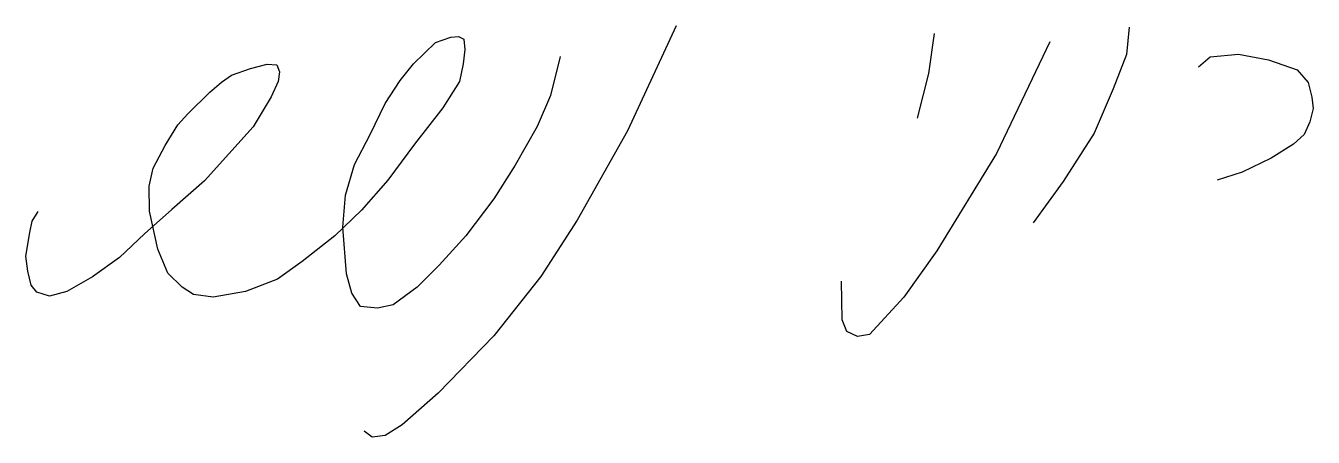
# Model space of a CAD drawing. Extents: x 15.21 to 18.63, y 5.68 to 6.77.
import ezdxf

# ---------------------------------------------------------------- set-up
doc = ezdxf.new("R2010")
doc.units = 0
doc.header["$LTSCALE"] = 37.5

msp = doc.modelspace()

# ---------------------------------------------------------------- linework, layer by layer
at = {"flags": 128}
for points in [[(16.9382, 6.7741), (16.8091, 6.495), (16.6753, 6.258), (16.5791, 6.1078), (16.4547, 5.9507), (16.3068, 5.7982), (16.2106, 5.7137), (16.166, 5.6855), (16.1308, 5.6809), (16.1096, 5.6973)], [(16.6307, 6.692), (16.6049, 6.5888), (16.5697, 6.5067), (16.511, 6.4035), (16.4547, 6.3143), (16.3796, 6.2158), (16.3091, 6.1383), (16.2505, 6.0797), (16.1871, 6.0328), (16.1449, 6.0234), (16.1003, 6.0281), (16.0768, 6.0633), (16.0627, 6.1149), (16.0533, 6.2392), (16.0604, 6.3237), (16.0838, 6.4058), (16.1261, 6.4856), (16.166, 6.5677), (16.2059, 6.6287), (16.2411, 6.6733), (16.2998, 6.7296), (16.3397, 6.7436), (16.3608, 6.746), (16.3749, 6.7389), (16.3772, 6.7108), (16.3725, 6.6733), (16.3631, 6.6263), (16.3185, 6.556), (16.2434, 6.4598), (16.173, 6.3636), (16.1026, 6.2838), (16.0322, 6.2158), (15.9454, 6.1477), (15.8796, 6.1008), (15.7951, 6.068), (15.7087, 6.053), (15.6562, 6.0605), (15.6262, 6.0793), (15.5886, 6.1168), (15.5623, 6.1806), (15.5398, 6.2819), (15.5389, 6.348), (15.5495, 6.3954), (15.5811, 6.4559), (15.6153, 6.5112), (15.6416, 6.5402), (15.6996, 6.5981), (15.7311, 6.6244), (15.7575, 6.6428), (15.8076, 6.6608), (15.8519, 6.6719), (15.8777, 6.6701), (15.8851, 6.6516), (15.8814, 6.6258), (15.863, 6.5851), (15.815, 6.5058), (15.7503, 6.4338), (15.6857, 6.3618), (15.5989, 6.2861), (15.5269, 6.2215), (15.4604, 6.1587), (15.3884, 6.107), (15.32, 6.0683), (15.2739, 6.0554), (15.2406, 6.0664), (15.2259, 6.0849), (15.2166, 6.1218), (15.2111, 6.1624), (15.2222, 6.2252), (15.2277, 6.2547), (15.2443, 6.2806)], [(17.6235, 6.7538), (17.6086, 6.6476), (17.5787, 6.5283)], [(18.142, 6.7706), (18.1345, 6.6979), (18.0991, 6.6066), (18.0487, 6.4891), (17.9667, 6.3605), (17.8865, 6.2505)], [(17.9312, 6.7315), (17.7895, 6.435), (17.631, 6.1759), (17.5433, 6.0528), (17.4519, 5.954), (17.4202, 5.9484), (17.3922, 5.9615), (17.3792, 5.9932), (17.3773, 6.0957)], [(18.3263, 6.6649), (18.3566, 6.6914), (18.4324, 6.699), (18.512, 6.6839), (18.5879, 6.6573), (18.6176, 6.6233), (18.6269, 6.5842), (18.6307, 6.5544), (18.6213, 6.5189), (18.6064, 6.4854), (18.5784, 6.4593), (18.5188, 6.422), (18.4423, 6.3847), (18.3751, 6.3642)]]:
    msp.add_lwpolyline(points, dxfattribs=at)

doc.saveas('drawing.dxf')
